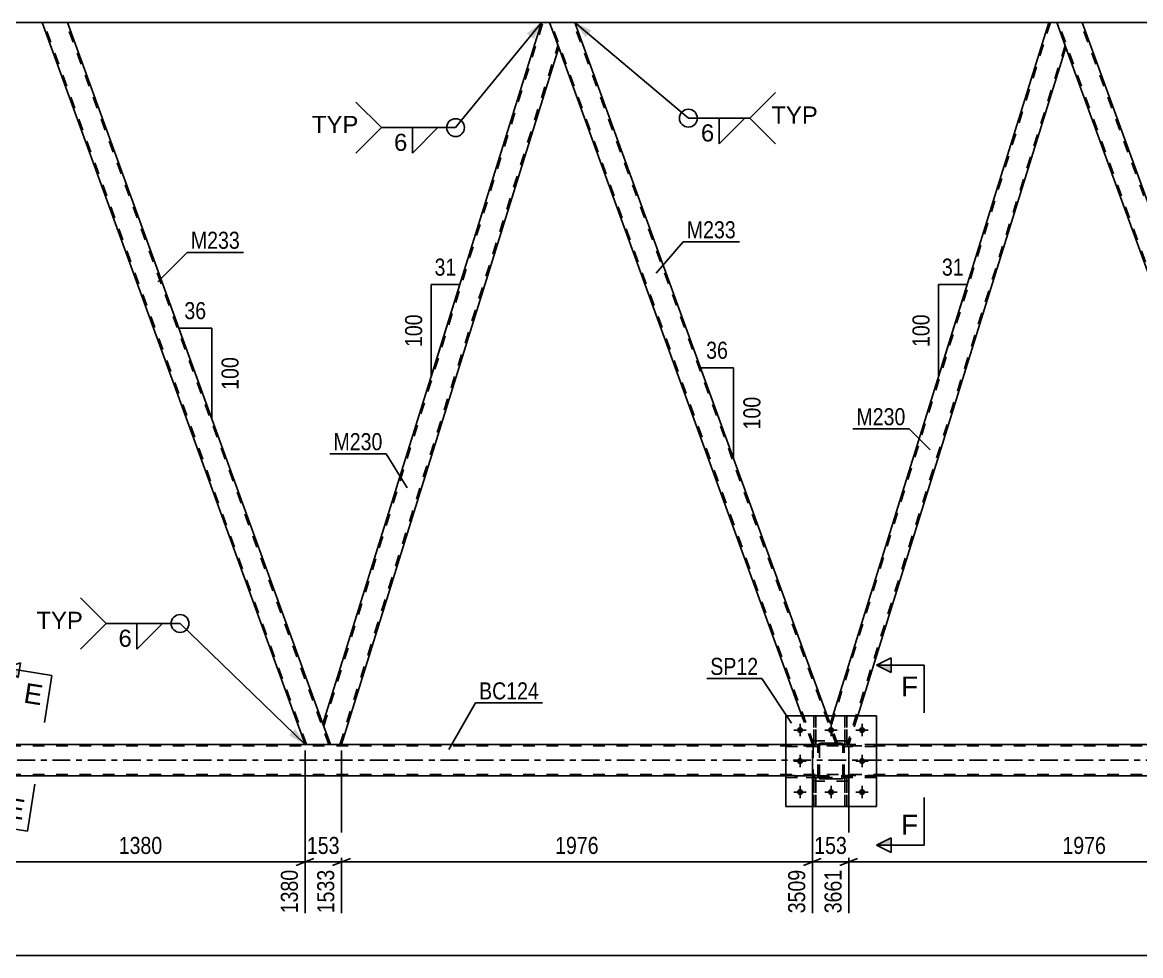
# Model space of a CAD drawing. Header units: millimetres. Extents: x 0 to 841, y 0 to 594.
# Drawn here: x 105 to 292.7, y 296.6 to 453.3 of the extents above; entities that cross this region are included whole.
import ezdxf

# ---------------------------------------------------------------- set-up
doc = ezdxf.new("R2010")
doc.units = ezdxf.units.MM
doc.linetypes.add('DXK_LINE_DOT2', pattern=[3.9198, 1.9599, -1.9599])
doc.linetypes.add('DXK_LINE_DOT3', pattern=[5.9187, 2.979, -0.9799, 0.9799, -0.9799])
doc.styles.add('Arial', font='ARIAL.TTF', dxfattribs={"height": 0.2})
doc.styles.add('Arial Narrow', font='ARIALN.TTF', dxfattribs={"height": 0.2})

# ---------------------------------------------------------------- blocks, each defined once
blk = doc.blocks.new('Bolt-247343380-4845 - 4843')
at = {"color": 1, "linetype": 'Continuous'}
for p, q in [((234.51, 334.48), (235.2, 334.48)), ((235.55, 335.52), (235.55, 334.83)), ((235.55, 333.44), (235.55, 334.13)), ((236.59, 334.48), (235.9, 334.48)), ((239.71, 334.48), (240.4, 334.48)), ((240.75, 335.52), (240.75, 334.83)), ((240.75, 333.44), (240.75, 334.13)), ((241.79, 334.48), (241.1, 334.48)), ((244.91, 334.48), (245.6, 334.48)), ((245.95, 335.52), (245.95, 334.83)), ((245.95, 333.44), (245.95, 334.13)), ((246.99, 334.48), (246.3, 334.48)), ((235.55, 330.32), (235.55, 329.63)), ((245.95, 330.32), (245.95, 329.63)), ((234.51, 329.28), (235.2, 329.28)), ((235.55, 328.24), (235.55, 328.93)), ((236.59, 329.28), (235.9, 329.28)), ((244.91, 329.28), (245.6, 329.28)), ((245.95, 328.24), (245.95, 328.93)), ((246.99, 329.28), (246.3, 329.28)), ((235.55, 325.12), (235.55, 324.43)), ((240.75, 325.12), (240.75, 324.43)), ((245.95, 325.12), (245.95, 324.43)), ((234.51, 324.08), (235.2, 324.08)), ((235.55, 323.04), (235.55, 323.73)), ((236.59, 324.08), (235.9, 324.08)), ((239.71, 324.08), (240.4, 324.08)), ((240.75, 323.04), (240.75, 323.73)), ((241.79, 324.08), (241.1, 324.08)), ((244.91, 324.08), (245.6, 324.08)), ((245.95, 323.04), (245.95, 323.73)), ((246.99, 324.08), (246.3, 324.08))]:
    blk.add_line(p, q, dxfattribs=at)
blk = doc.blocks.new('Part-247343380-4866 - 4843')
at = {"color": 7, "linetype": 'DXK_LINE_DOT2'}
for p, q in [((243.08, 326.52), (243.08, 326.52)), ((243.08, 326.52), (243.08, 325.92)), ((243.08, 321.68), (243.08, 326.52)), ((243.08, 326.52), (243.4, 326.52)), ((243.4, 325.92), (243.4, 326.52)), ((243.4, 321.68), (243.4, 326.52)), ((243.08, 325.92), (243.08, 321.68)), ((243.08, 325.92), (243.4, 325.92)), ((243.4, 321.68), (243.4, 325.92)), ((243.08, 321.68), (243.4, 321.68))]:
    blk.add_line(p, q, dxfattribs=at)
blk = doc.blocks.new('Part-247343380-4934 - 4843')
at = {"color": 2, "linetype": 'Continuous'}
for p, q in [((278.63, 453.28), (282.88, 453.28)), ((282.88, 453.28), (325.74, 335.53)), ((322.75, 332.06), (280.17, 449.03))]:
    blk.add_line(p, q, dxfattribs=at)
at = {"color": 7, "linetype": 'DXK_LINE_DOT2'}
for p, q in [((280.17, 449.03), (278.63, 453.28)), ((323, 332.06), (278.88, 453.28)), ((326.75, 332.06), (282.63, 453.28)), ((327, 332.06), (325.74, 335.53)), ((327, 332.06), (322.75, 332.06))]:
    blk.add_line(p, q, dxfattribs=at)
blk = doc.blocks.new('Part-247343380-4949 - 4843')
at = {"color": 2, "linetype": 'Continuous'}
for p, q in [((155.47, 335.53), (192.17, 453.28)), ((193.49, 453.28), (192.17, 453.28)), ((193.49, 453.28), (195.04, 449.03)), ((195.04, 449.03), (158.58, 332.06)), ((156.73, 332.06), (155.47, 335.53))]:
    blk.add_line(p, q, dxfattribs=at)
at = {"color": 7, "linetype": 'DXK_LINE_DOT2'}
for p, q in [((155.61, 335.16), (192.42, 453.28)), ((158.33, 332.06), (194.9, 449.4)), ((158.58, 332.06), (156.73, 332.06))]:
    blk.add_line(p, q, dxfattribs=at)
blk = doc.blocks.new('Bolt-247343380-4892 - 4843')
at = {"linetype": 'Continuous'}
for points in [[(236.07, 334.48, -1), (235.03, 334.48, -1)], [(241.27, 334.48, -1), (240.23, 334.48, -1)], [(246.47, 334.48, -1), (245.43, 334.48, -1)], [(236.07, 329.28, -1), (235.03, 329.28, -1)], [(246.47, 329.28, -1), (245.43, 329.28, -1)], [(236.07, 324.08, -1), (235.03, 324.08, -1)], [(241.27, 324.08, -1), (240.23, 324.08, -1)], [(246.47, 324.08, -1), (245.43, 324.08, -1)]]:
    blk.add_hatch(color=1, dxfattribs=at).paths.add_polyline_path(points)
at = {"color": 1, "linetype": 'Continuous'}
for p, q in [((236.59, 334.48), (234.51, 334.48)), ((235.55, 335.52), (235.55, 333.44)), ((241.79, 334.48), (239.71, 334.48)), ((240.75, 335.52), (240.75, 333.44)), ((246.99, 334.48), (244.91, 334.48)), ((245.95, 335.52), (245.95, 333.44)), ((235.55, 330.32), (235.55, 328.24)), ((245.95, 330.32), (245.95, 328.24)), ((236.59, 329.28), (234.51, 329.28)), ((246.99, 329.28), (244.91, 329.28)), ((235.55, 325.12), (235.55, 323.04)), ((240.75, 325.12), (240.75, 323.04)), ((245.95, 325.12), (245.95, 323.04)), ((236.59, 324.08), (234.51, 324.08)), ((241.79, 324.08), (239.71, 324.08)), ((246.99, 324.08), (244.91, 324.08))]:
    blk.add_line(p, q, dxfattribs=at)
blk = doc.blocks.new('Part-247343380-4897 - 4843')
at = {"color": 7, "linetype": 'DXK_LINE_DOT2'}
for p, q in [((775.1, 331.82), (98.64, 331.82)), ((248.35, 332.06), (233.15, 332.06)), ((775.1, 327.02), (97.89, 327.02)), ((248.35, 326.78), (233.15, 326.78))]:
    blk.add_line(p, q, dxfattribs=at)
at = {"color": 2, "linetype": 'Continuous'}
for p, q in [((233.15, 332.06), (102.68, 332.06)), ((488.56, 332.06), (248.35, 332.06)), ((233.15, 326.78), (101.86, 326.78)), ((488.56, 326.78), (248.35, 326.78))]:
    blk.add_line(p, q, dxfattribs=at)
at = {"color": 7, "linetype": 'DXK_LINE_DOT3'}
blk.add_line((98.27, 329.42), (775.1, 329.42), dxfattribs=at)
blk = doc.blocks.new('Part-247343380-4939 - 4843')
at = {"color": 7, "linetype": 'DXK_LINE_DOT2'}
for p, q in [((277.56, 453.28), (240.74, 335.16)), ((280.04, 449.4), (243.46, 332.06)), ((241.03, 336.88), (240.61, 335.53)), ((245.22, 336.88), (243.71, 332.06)), ((241.87, 332.06), (240.61, 335.53)), ((243.71, 332.06), (241.87, 332.06))]:
    blk.add_line(p, q, dxfattribs=at)
at = {"color": 2, "linetype": 'Continuous'}
for p, q in [((277.31, 453.28), (241.03, 336.88)), ((278.63, 453.28), (277.31, 453.28)), ((280.17, 449.03), (278.63, 453.28)), ((280.17, 449.03), (245.22, 336.88))]:
    blk.add_line(p, q, dxfattribs=at)
blk = doc.blocks.new('Part-247343380-4944 - 4843')
at = {"color": 2, "linetype": 'Continuous'}
for p, q in [((197.75, 453.28), (193.49, 453.28)), ((197.75, 453.28), (240.11, 336.88)), ((235.86, 336.88), (195.04, 449.03))]:
    blk.add_line(p, q, dxfattribs=at)
at = {"color": 7, "linetype": 'DXK_LINE_DOT2'}
for p, q in [((193.49, 453.28), (195.04, 449.03)), ((237.87, 332.06), (193.75, 453.28)), ((241.61, 332.06), (197.49, 453.28)), ((237.61, 332.06), (235.86, 336.88)), ((241.87, 332.06), (240.11, 336.88)), ((241.87, 332.06), (237.61, 332.06))]:
    blk.add_line(p, q, dxfattribs=at)
blk = doc.blocks.new('Part-247343380-4962 - 4843')
at = {"color": 7, "linetype": 'DXK_LINE_DOT2'}
for p, q in [((237.75, 325.88), (237.75, 332.68)), ((237.75, 332.68), (243.75, 332.68)), ((243.75, 325.88), (243.75, 332.68)), ((237.75, 325.88), (243.75, 325.88))]:
    blk.add_line(p, q, dxfattribs=at)
blk = doc.blocks.new('Part-247343380-4993 - 4843')
at = {"color": 2, "linetype": 'Continuous'}
for p, q in [((108.36, 453.28), (54.76, 453.28)), ((192.17, 453.28), (112.61, 453.28)), ((277.31, 453.28), (197.75, 453.28)), ((362.44, 453.28), (282.88, 453.28))]:
    blk.add_line(p, q, dxfattribs=at)
at = {"color": 7, "linetype": 'DXK_LINE_DOT2'}
for p, q in [((112.61, 453.28), (108.36, 453.28)), ((197.75, 453.28), (192.17, 453.28)), ((282.88, 453.28), (277.31, 453.28))]:
    blk.add_line(p, q, dxfattribs=at)
blk = doc.blocks.new('Part-247343380-5026 - 4843')
at = {"color": 7, "linetype": 'DXK_LINE_DOT2'}
for p, q in [((238.2, 326.52), (237.88, 326.52)), ((237.88, 325.92), (237.88, 326.52)), ((237.88, 321.68), (237.88, 326.52)), ((238.2, 326.52), (238.2, 326.52)), ((238.2, 326.52), (238.2, 325.92)), ((238.2, 321.68), (238.2, 326.52)), ((238.2, 325.92), (237.88, 325.92)), ((237.88, 321.68), (237.88, 325.92)), ((238.2, 325.92), (238.2, 321.68)), ((238.2, 321.68), (237.88, 321.68))]:
    blk.add_line(p, q, dxfattribs=at)
blk = doc.blocks.new('Part-247343380-5032 - 4843')
at = {"color": 2, "linetype": 'Continuous'}
for p, q in [((248.35, 336.88), (233.15, 336.88)), ((233.15, 321.68), (233.15, 336.88)), ((248.35, 321.68), (248.35, 336.88)), ((248.35, 321.68), (233.15, 321.68))]:
    blk.add_line(p, q, dxfattribs=at)
blk = doc.blocks.new('Part-247343380-5033 - 4843')
at = {"color": 7, "linetype": 'DXK_LINE_DOT2'}
for p, q in [((233.15, 336.88), (248.35, 336.88)), ((233.15, 336.88), (233.15, 321.68)), ((248.35, 336.88), (248.35, 321.68)), ((233.15, 321.68), (248.35, 321.68))]:
    blk.add_line(p, q, dxfattribs=at)
blk = doc.blocks.new('Part-247343380-5034 - 4843')
at = {"color": 7, "linetype": 'DXK_LINE_DOT2'}
for p, q in [((238.85, 332.24), (239.03, 332.28)), ((239.03, 332.28), (238.85, 332.24)), ((239.03, 332.28), (242.47, 332.28)), ((239.03, 332.28), (239.03, 332.28)), ((239.03, 332.28), (242.47, 332.28)), ((242.47, 332.28), (242.47, 332.28)), ((242.47, 332.28), (242.65, 332.24)), ((242.65, 332.24), (242.47, 332.28)), ((238.55, 331.8), (238.59, 331.98)), ((238.59, 331.98), (238.55, 331.8)), ((238.55, 326.76), (238.55, 331.8)), ((238.55, 331.8), (238.55, 331.8)), ((238.55, 326.76), (238.55, 331.8)), ((238.79, 331.8), (238.81, 331.89)), ((238.81, 331.89), (238.79, 331.8)), ((238.79, 326.76), (238.79, 331.8)), ((238.79, 331.8), (238.79, 331.8)), ((238.79, 331.8), (238.79, 326.76)), ((238.81, 331.89), (238.86, 331.97)), ((238.86, 331.97), (238.81, 331.89)), ((238.86, 331.97), (238.94, 332.02)), ((239.03, 332.04), (238.94, 332.02)), ((239.03, 332.04), (242.47, 332.04)), ((239.03, 332.04), (239.03, 332.04)), ((239.03, 332.04), (242.47, 332.04)), ((242.47, 332.04), (242.47, 332.04)), ((242.47, 332.04), (242.56, 332.02)), ((242.56, 332.02), (242.47, 332.04)), ((242.56, 332.02), (242.64, 331.97)), ((242.64, 331.97), (242.56, 332.02)), ((242.64, 331.97), (242.69, 331.89)), ((242.69, 331.89), (242.64, 331.97)), ((242.69, 331.89), (242.71, 331.8)), ((242.71, 331.8), (242.69, 331.89)), ((242.71, 326.76), (242.71, 331.8)), ((242.71, 331.8), (242.71, 331.8)), ((242.71, 326.76), (242.71, 331.8)), ((242.91, 331.98), (242.95, 331.8)), ((242.95, 331.8), (242.91, 331.98)), ((242.95, 326.76), (242.95, 331.8)), ((242.95, 331.8), (242.95, 331.8)), ((242.95, 326.76), (242.95, 331.8)), ((238.55, 326.76), (238.55, 326.76)), ((238.59, 326.58), (238.55, 326.76)), ((238.55, 326.76), (238.59, 326.58)), ((238.79, 326.76), (238.79, 326.76)), ((238.81, 326.67), (238.79, 326.76)), ((238.79, 326.76), (238.81, 326.67)), ((238.86, 326.59), (238.81, 326.67)), ((238.81, 326.67), (238.86, 326.59)), ((238.94, 326.54), (238.86, 326.59)), ((238.86, 326.59), (238.94, 326.54)), ((239.03, 326.52), (238.94, 326.54)), ((238.94, 326.54), (239.03, 326.52)), ((239.03, 326.52), (242.47, 326.52)), ((239.03, 326.52), (239.03, 326.52)), ((239.03, 326.52), (242.47, 326.52)), ((242.56, 326.54), (242.47, 326.52)), ((242.47, 326.52), (242.47, 326.52)), ((242.64, 326.59), (242.56, 326.54)), ((242.69, 326.67), (242.64, 326.59)), ((242.64, 326.59), (242.69, 326.67)), ((242.71, 326.76), (242.69, 326.67)), ((242.69, 326.67), (242.71, 326.76)), ((242.71, 326.76), (242.71, 326.76)), ((242.95, 326.76), (242.91, 326.58)), ((242.91, 326.58), (242.95, 326.76)), ((242.95, 326.76), (242.95, 326.76)), ((239.03, 326.28), (238.85, 326.32)), ((238.85, 326.32), (239.03, 326.28)), ((239.03, 326.28), (242.47, 326.28)), ((239.03, 326.28), (239.03, 326.28)), ((242.47, 326.28), (239.03, 326.28)), ((242.65, 326.32), (242.47, 326.28)), ((242.47, 326.28), (242.65, 326.32)), ((242.47, 326.28), (242.47, 326.28))]:
    blk.add_line(p, q, dxfattribs=at)
at = {"color": 7, "linetype": 'DXK_LINE_DOT3'}
blk.add_line((240.75, 329.28), (240.75, 329.28), dxfattribs=at)
at = {"color": 7, "linetype": 'DXK_LINE_DOT2'}
for centre, start, end in [((239.03, 331.8), 112.5, 157.5), ((239.03, 331.8), 112.5, 157.5), ((242.47, 331.8), 22.5, 67.5), ((242.47, 331.8), 22.5, 67.5), ((239.03, 326.76), 202.5, 247.5), ((239.03, 326.76), 202.5, 247.5), ((242.47, 326.76), 292.5, 337.5), ((242.47, 326.76), 292.5, 337.5)]:
    blk.add_arc(centre, 0.48, start, end, dxfattribs=at)
blk = doc.blocks.new('Part-247343380-5035 - 4843')
at = {"color": 7, "linetype": 'DXK_LINE_DOT2'}
for p, q in [((237.75, 325.88), (237.75, 332.68)), ((237.75, 332.68), (243.75, 332.68)), ((243.75, 325.88), (243.75, 332.68)), ((237.75, 325.88), (243.75, 325.88))]:
    blk.add_line(p, q, dxfattribs=at)
blk = doc.blocks.new('Part-247343380-5040 - 4843')
at = {"color": 2, "linetype": 'Continuous'}
for p, q in [((152.48, 332.06), (108.36, 453.28)), ((108.36, 453.28), (112.61, 453.28)), ((112.61, 453.28), (155.47, 335.53))]:
    blk.add_line(p, q, dxfattribs=at)
at = {"color": 7, "linetype": 'DXK_LINE_DOT2'}
for p, q in [((152.73, 332.06), (108.61, 453.28)), ((156.48, 332.06), (112.36, 453.28)), ((156.73, 332.06), (155.47, 335.53)), ((156.73, 332.06), (152.48, 332.06))]:
    blk.add_line(p, q, dxfattribs=at)
blk = doc.blocks.new('Part-247343380-5053 - 4843')
at = {"color": 7, "linetype": 'DXK_LINE_DOT2'}
for p, q in [((238.85, 332.24), (239.03, 332.28)), ((239.03, 332.28), (238.85, 332.24)), ((242.47, 332.28), (239.03, 332.28)), ((239.03, 332.28), (239.03, 332.28)), ((239.03, 332.28), (242.47, 332.28)), ((242.47, 332.28), (242.47, 332.28)), ((242.47, 332.28), (242.65, 332.24)), ((242.65, 332.24), (242.47, 332.28)), ((238.55, 331.8), (238.59, 331.98)), ((238.59, 331.98), (238.55, 331.8)), ((238.55, 326.76), (238.55, 331.8)), ((238.55, 331.8), (238.55, 331.8)), ((238.55, 326.76), (238.55, 331.8)), ((238.79, 331.8), (238.81, 331.89)), ((238.81, 331.89), (238.79, 331.8)), ((238.79, 326.76), (238.79, 331.8)), ((238.79, 331.8), (238.79, 331.8)), ((238.79, 331.8), (238.79, 326.76)), ((238.81, 331.89), (238.86, 331.97)), ((238.86, 331.97), (238.81, 331.89)), ((238.86, 331.97), (238.94, 332.02)), ((239.03, 332.04), (238.94, 332.02)), ((239.03, 332.04), (242.47, 332.04)), ((239.03, 332.04), (239.03, 332.04)), ((239.03, 332.04), (242.47, 332.04)), ((242.47, 332.04), (242.47, 332.04)), ((242.47, 332.04), (242.56, 332.02)), ((242.56, 332.02), (242.47, 332.04)), ((242.56, 332.02), (242.64, 331.97)), ((242.64, 331.97), (242.56, 332.02)), ((242.64, 331.97), (242.69, 331.89)), ((242.69, 331.89), (242.64, 331.97)), ((242.69, 331.89), (242.71, 331.8)), ((242.71, 331.8), (242.69, 331.89)), ((242.71, 326.76), (242.71, 331.8)), ((242.71, 331.8), (242.71, 331.8)), ((242.71, 326.76), (242.71, 331.8)), ((242.91, 331.98), (242.95, 331.8)), ((242.95, 331.8), (242.91, 331.98)), ((242.95, 326.76), (242.95, 331.8)), ((242.95, 331.8), (242.95, 331.8)), ((242.95, 326.76), (242.95, 331.8)), ((238.55, 326.76), (238.55, 326.76)), ((238.59, 326.58), (238.55, 326.76)), ((238.55, 326.76), (238.59, 326.58)), ((238.79, 326.76), (238.79, 326.76)), ((238.81, 326.67), (238.79, 326.76)), ((238.79, 326.76), (238.81, 326.67)), ((238.86, 326.59), (238.81, 326.67)), ((238.81, 326.67), (238.86, 326.59)), ((238.94, 326.54), (238.86, 326.59)), ((238.86, 326.59), (238.94, 326.54)), ((239.03, 326.52), (238.94, 326.54)), ((238.94, 326.54), (239.03, 326.52)), ((239.03, 326.52), (242.47, 326.52)), ((239.03, 326.52), (239.03, 326.52)), ((239.03, 326.52), (242.47, 326.52)), ((242.56, 326.54), (242.47, 326.52)), ((242.47, 326.52), (242.47, 326.52)), ((242.64, 326.59), (242.56, 326.54)), ((242.69, 326.67), (242.64, 326.59)), ((242.64, 326.59), (242.69, 326.67)), ((242.71, 326.76), (242.69, 326.67)), ((242.69, 326.67), (242.71, 326.76)), ((242.71, 326.76), (242.71, 326.76)), ((242.95, 326.76), (242.91, 326.58)), ((242.91, 326.58), (242.95, 326.76)), ((242.95, 326.76), (242.95, 326.76)), ((239.03, 326.28), (238.85, 326.32)), ((238.85, 326.32), (239.03, 326.28)), ((239.03, 326.28), (242.47, 326.28)), ((239.03, 326.28), (239.03, 326.28)), ((242.47, 326.28), (239.03, 326.28)), ((242.65, 326.32), (242.47, 326.28)), ((242.47, 326.28), (242.65, 326.32)), ((242.47, 326.28), (242.47, 326.28))]:
    blk.add_line(p, q, dxfattribs=at)
at = {"color": 7, "linetype": 'DXK_LINE_DOT3'}
blk.add_line((240.75, 329.28), (240.75, 329.28), dxfattribs=at)
at = {"color": 7, "linetype": 'DXK_LINE_DOT2'}
for centre, start, end in [((239.03, 331.8), 112.5, 157.5), ((239.03, 331.8), 112.5, 157.5), ((242.47, 331.8), 22.5, 67.5), ((242.47, 331.8), 22.5, 67.5), ((239.03, 326.76), 202.5, 247.5), ((239.03, 326.76), 202.5, 247.5), ((242.47, 326.76), 292.5, 337.5), ((242.47, 326.76), 292.5, 337.5)]:
    blk.add_arc(centre, 0.48, start, end, dxfattribs=at)
blk = doc.blocks.new('Part-247343380-5056 - 4843')
at = {"color": 7, "linetype": 'DXK_LINE_DOT2'}
for p, q in [((238.55, 332.04), (233.15, 332.04)), ((233.15, 332.04), (233.15, 331.72)), ((238.55, 331.72), (233.15, 331.72)), ((237.95, 331.72), (237.95, 332.04)), ((238.55, 331.72), (238.55, 332.04)), ((238.55, 331.72), (238.55, 332.04))]:
    blk.add_line(p, q, dxfattribs=at)
blk = doc.blocks.new('Part-247343380-5057 - 4843')
at = {"color": 7, "linetype": 'DXK_LINE_DOT2'}
for p, q in [((238.55, 326.84), (233.15, 326.84)), ((233.15, 326.84), (233.15, 326.52)), ((238.55, 326.52), (233.15, 326.52)), ((237.95, 326.52), (237.95, 326.84)), ((238.55, 326.52), (238.55, 326.84)), ((238.55, 326.52), (238.55, 326.84))]:
    blk.add_line(p, q, dxfattribs=at)
blk = doc.blocks.new('Part-247343380-5060 - 4843')
at = {"color": 7, "linetype": 'DXK_LINE_DOT2'}
for p, q in [((243.4, 336.88), (243.08, 336.88)), ((243.08, 336.88), (243.08, 332.64)), ((243.4, 332.64), (243.4, 336.88)), ((243.08, 334.25), (243.08, 332.04)), ((243.4, 332.04), (243.4, 334.25)), ((243.4, 332.64), (243.08, 332.64)), ((243.08, 332.64), (243.08, 332.04)), ((243.4, 332.04), (243.4, 332.64)), ((243.4, 332.04), (243.08, 332.04)), ((243.4, 332.04), (243.4, 332.04))]:
    blk.add_line(p, q, dxfattribs=at)
blk = doc.blocks.new('Part-247343380-5070 - 4843')
at = {"color": 7, "linetype": 'DXK_LINE_DOT2'}
for p, q in [((242.95, 331.72), (242.95, 332.04)), ((242.95, 332.04), (248.35, 332.04)), ((242.95, 331.72), (242.95, 332.04)), ((248.35, 331.72), (242.95, 331.72)), ((243.55, 331.72), (243.55, 332.04)), ((248.35, 332.04), (248.35, 331.72))]:
    blk.add_line(p, q, dxfattribs=at)
blk = doc.blocks.new('Part-247343380-5076 - 4843')
at = {"color": 7, "linetype": 'DXK_LINE_DOT2'}
for p, q in [((243.55, 332.04), (242.95, 332.04)), ((242.95, 332.04), (248.35, 332.04)), ((242.95, 331.72), (242.95, 332.04)), ((242.95, 331.72), (242.95, 332.04)), ((243.55, 331.72), (242.95, 331.72)), ((248.35, 331.72), (242.95, 331.72)), ((243.55, 331.72), (243.55, 332.04)), ((248.35, 332.04), (248.35, 331.72))]:
    blk.add_line(p, q, dxfattribs=at)
blk = doc.blocks.new('Part-247343380-5079 - 4843')
at = {"color": 7, "linetype": 'DXK_LINE_DOT2'}
for p, q in [((243.55, 326.84), (242.95, 326.84)), ((242.95, 326.84), (248.35, 326.84)), ((242.95, 326.52), (242.95, 326.84)), ((242.95, 326.52), (242.95, 326.84)), ((243.55, 326.52), (242.95, 326.52)), ((248.35, 326.52), (242.95, 326.52)), ((243.55, 326.52), (243.55, 326.84)), ((248.35, 326.84), (248.35, 326.52))]:
    blk.add_line(p, q, dxfattribs=at)
blk = doc.blocks.new('Part-247343380-5091 - 4843')
at = {"color": 7, "linetype": 'DXK_LINE_DOT2'}
for p, q in [((242.95, 326.52), (242.95, 326.84)), ((242.95, 326.84), (248.35, 326.84)), ((242.95, 326.52), (242.95, 326.84)), ((248.35, 326.52), (242.95, 326.52)), ((243.55, 326.52), (243.55, 326.84)), ((248.35, 326.84), (248.35, 326.52))]:
    blk.add_line(p, q, dxfattribs=at)
blk = doc.blocks.new('Part-247343380-5094 - 4843')
at = {"color": 7, "linetype": 'DXK_LINE_DOT2'}
for p, q in [((238.55, 332.04), (233.15, 332.04)), ((233.15, 332.04), (233.15, 331.72)), ((233.15, 331.72), (238.55, 331.72)), ((237.95, 332.04), (238.55, 332.04)), ((237.95, 331.72), (237.95, 332.04)), ((237.95, 331.72), (238.55, 331.72)), ((238.55, 331.72), (238.55, 332.04)), ((238.55, 331.72), (238.55, 332.04))]:
    blk.add_line(p, q, dxfattribs=at)
blk = doc.blocks.new('Part-247343380-5097 - 4843')
at = {"color": 7, "linetype": 'DXK_LINE_DOT2'}
for p, q in [((238.55, 326.84), (233.15, 326.84)), ((233.15, 326.84), (233.15, 326.52)), ((233.15, 326.52), (238.55, 326.52)), ((237.95, 326.84), (238.55, 326.84)), ((237.95, 326.52), (237.95, 326.84)), ((237.95, 326.52), (238.55, 326.52)), ((238.55, 326.52), (238.55, 326.84)), ((238.55, 326.52), (238.55, 326.84))]:
    blk.add_line(p, q, dxfattribs=at)
blk = doc.blocks.new('Part-247343380-5100 - 4843')
at = {"color": 2, "linetype": 'Continuous'}
blk.add_line((243.08, 336.88), (243.4, 336.88), dxfattribs=at)
at = {"color": 7, "linetype": 'DXK_LINE_DOT2'}
for p, q in [((243.08, 332.64), (243.08, 336.88)), ((243.08, 332.04), (243.08, 336.88)), ((243.4, 336.88), (243.4, 332.64)), ((243.4, 336.88), (243.4, 332.04)), ((243.08, 332.04), (243.08, 332.64)), ((243.08, 332.64), (243.4, 332.64)), ((243.4, 332.64), (243.4, 332.04)), ((243.08, 332.04), (243.08, 332.04)), ((243.4, 332.04), (243.08, 332.04))]:
    blk.add_line(p, q, dxfattribs=at)
blk = doc.blocks.new('Part-247343380-5106 - 4843')
at = {"color": 7, "linetype": 'DXK_LINE_DOT2'}
for p, q in [((243.4, 326.52), (243.08, 326.52)), ((243.08, 325.92), (243.08, 326.52)), ((243.08, 321.68), (243.08, 326.52)), ((243.4, 326.52), (243.4, 326.52)), ((243.4, 326.52), (243.4, 325.92)), ((243.4, 321.68), (243.4, 326.52)), ((243.4, 325.92), (243.08, 325.92)), ((243.08, 321.68), (243.08, 325.92)), ((243.4, 325.92), (243.4, 321.68)), ((243.4, 321.68), (243.08, 321.68))]:
    blk.add_line(p, q, dxfattribs=at)
blk = doc.blocks.new('Part-247343380-5107 - 4843')
at = {"color": 2, "linetype": 'Continuous'}
blk.add_line((237.88, 336.88), (238.2, 336.88), dxfattribs=at)
at = {"color": 7, "linetype": 'DXK_LINE_DOT2'}
for p, q in [((237.88, 332.64), (237.88, 336.88)), ((237.88, 332.04), (237.88, 336.88)), ((238.2, 336.88), (238.2, 332.64)), ((238.2, 336.88), (238.2, 332.04)), ((237.88, 332.04), (237.88, 332.64)), ((237.88, 332.64), (238.2, 332.64)), ((238.2, 332.64), (238.2, 332.04)), ((237.88, 332.04), (237.88, 332.04)), ((238.2, 332.04), (237.88, 332.04))]:
    blk.add_line(p, q, dxfattribs=at)
blk = doc.blocks.new('Part-247343380-5117 - 4843')
at = {"color": 7, "linetype": 'DXK_LINE_DOT2'}
for p, q in [((237.88, 326.52), (237.88, 326.52)), ((237.88, 326.52), (237.88, 325.92)), ((237.88, 321.68), (237.88, 326.52)), ((237.88, 326.52), (238.2, 326.52)), ((238.2, 325.92), (238.2, 326.52)), ((238.2, 321.68), (238.2, 326.52)), ((237.88, 325.92), (237.88, 321.68)), ((237.88, 325.92), (238.2, 325.92)), ((238.2, 321.68), (238.2, 325.92)), ((237.88, 321.68), (238.2, 321.68))]:
    blk.add_line(p, q, dxfattribs=at)
blk = doc.blocks.new('Part-247343380-5123 - 4843')
at = {"color": 7, "linetype": 'DXK_LINE_DOT2'}
for p, q in [((238.2, 336.88), (237.88, 336.88)), ((237.88, 336.88), (237.88, 332.64)), ((237.88, 336.88), (237.88, 332.04)), ((238.2, 332.64), (238.2, 336.88)), ((238.2, 332.04), (238.2, 334.25)), ((238.2, 332.64), (237.88, 332.64)), ((237.88, 332.64), (237.88, 332.04)), ((238.2, 332.04), (238.2, 332.64)), ((238.2, 332.04), (237.88, 332.04)), ((238.2, 332.04), (238.2, 332.04))]:
    blk.add_line(p, q, dxfattribs=at)
blk = doc.blocks.new('AngleDimension-247343380-18017 - 4843')
at = {"color": 7, "linetype": 'Continuous'}
for p, q in [((258.77, 409.26), (263.59, 409.26)), ((258.77, 393.79), (263.59, 409.26)), ((258.77, 393.79), (258.77, 409.26)), ((259.41, 395.85), (263.59, 409.26))]:
    blk.add_line(p, q, dxfattribs=at)
at = {"color": 0}
for points in [[(263.6, 410.16), (263.6, 414.36), (258.75, 414.36), (258.75, 410.16)], [(257.87, 404.87), (253.67, 404.87), (253.67, 398.18), (257.87, 398.18)]]:
    blk.add_wipeout(points, dxfattribs=at)
at = {"color": 3, "style": 'Arial Narrow'}
blk.add_text('31', height=2.863, dxfattribs=at).set_placement((259.35, 410.76))
blk.add_text('100', height=2.863, rotation=90.0002, dxfattribs=at).set_placement((257.27, 398.78))
blk = doc.blocks.new('StraightDimension-247343380-6118 - 4843')
at = {"color": 7, "linetype": 'Continuous'}
blk.add_line((42.3, 296.62), (791.04, 296.62), dxfattribs=at)
blk = doc.blocks.new('AngleDimension-247343380-6143 - 4843')
at = {"color": 7, "linetype": 'Continuous'}
for p, q in [((123.37, 423.74), (131.29, 401.96)), ((136.83, 401.96), (131.29, 401.96)), ((136.83, 386.73), (131.29, 401.96)), ((136.83, 386.73), (136.83, 401.96))]:
    blk.add_line(p, q, dxfattribs=at)
at = {"color": 0}
for points in [[(136.49, 402.86), (136.49, 407.06), (131.63, 407.06), (131.63, 402.86)], [(141.93, 397.69), (137.73, 397.69), (137.73, 391), (141.93, 391)]]:
    blk.add_wipeout(points, dxfattribs=at)
at = {"color": 3, "style": 'Arial Narrow'}
blk.add_text('36', height=2.863, dxfattribs=at).set_placement((132.23, 403.46))
blk.add_text('100', height=2.863, rotation=90.0002, dxfattribs=at).set_placement((141.33, 391.6))
blk = doc.blocks.new('AngleDimension-247343380-6171 - 4843')
at = {"color": 7, "linetype": 'Continuous'}
for p, q in [((218.94, 395.06), (218.85, 395.31)), ((224.39, 395.31), (218.85, 395.31)), ((224.39, 380.08), (218.85, 395.31)), ((224.39, 380.08), (224.39, 395.31))]:
    blk.add_line(p, q, dxfattribs=at)
at = {"color": 0}
for points in [[(224.05, 396.21), (224.05, 400.41), (219.19, 400.41), (219.19, 396.21)], [(229.49, 391.04), (225.29, 391.04), (225.29, 384.35), (229.49, 384.35)]]:
    blk.add_wipeout(points, dxfattribs=at)
at = {"color": 3, "style": 'Arial Narrow'}
blk.add_text('36', height=2.863, dxfattribs=at).set_placement((219.79, 396.81))
blk.add_text('100', height=2.863, rotation=90.0002, dxfattribs=at).set_placement((228.89, 384.95))
blk = doc.blocks.new('StraightDimension-247343380-5597 - 4843')
at = {"color": 7, "linetype": 'Continuous'}
for p, q in [((243.71, 331.06), (243.71, 303.73)), ((322.75, 331.06), (322.75, 303.73)), ((245.21, 312.94), (242.21, 311.74)), ((243.71, 312.34), (322.75, 312.34)), ((321.25, 311.74), (324.25, 312.94))]:
    blk.add_line(p, q, dxfattribs=at)
at = {"color": 0}
blk.add_wipeout([(287.49, 313.09), (287.49, 317.29), (278.97, 317.29), (278.97, 313.09)], dxfattribs=at)
at = {"color": 0, "linetype": 'Continuous'}
blk.add_wipeout([(322.15, 311.64), (317.95, 311.64), (317.95, 303.13), (322.15, 303.13)], dxfattribs=at)
at = {"color": 3, "style": 'Arial Narrow'}
blk.add_text('1976', height=2.863, dxfattribs=at).set_placement((279.57, 313.69))
at = {"color": 3, "linetype": 'Continuous', "style": 'Arial Narrow'}
blk.add_text('5637', height=2.863, rotation=90.0002, dxfattribs=at).set_placement((321.55, 303.73))
blk = doc.blocks.new('StraightDimension-247343380-5627 - 4843')
at = {"color": 7, "linetype": 'Continuous'}
for p, q in [((237.61, 331.06), (237.61, 303.73)), ((243.71, 331.06), (243.71, 303.73)), ((236.11, 311.74), (239.11, 312.94)), ((237.61, 312.34), (243.71, 312.34)), ((245.21, 312.94), (242.21, 311.74))]:
    blk.add_line(p, q, dxfattribs=at)
at = {"color": 0}
blk.add_wipeout([(244, 313.09), (244, 317.29), (237.32, 317.29), (237.32, 313.09)], dxfattribs=at)
at = {"color": 0, "linetype": 'Continuous'}
blk.add_wipeout([(243.11, 311.64), (238.91, 311.64), (238.91, 303.13), (243.11, 303.13)], dxfattribs=at)
at = {"color": 3, "style": 'Arial Narrow'}
blk.add_text('153', height=2.863, dxfattribs=at).set_placement((237.92, 313.69))
at = {"color": 3, "linetype": 'Continuous', "style": 'Arial Narrow'}
blk.add_text('3661', height=2.863, rotation=90.0002, dxfattribs=at).set_placement((242.51, 303.73))
blk = doc.blocks.new('StraightDimension-247343380-5657 - 4843')
at = {"color": 7, "linetype": 'Continuous'}
for p, q in [((158.58, 331.06), (158.58, 303.73)), ((237.61, 331.06), (237.61, 303.73)), ((160.08, 312.94), (157.08, 311.74)), ((158.58, 312.34), (237.61, 312.34)), ((236.11, 311.74), (239.11, 312.94))]:
    blk.add_line(p, q, dxfattribs=at)
at = {"color": 0}
blk.add_wipeout([(202.35, 313.09), (202.35, 317.29), (193.84, 317.29), (193.84, 313.09)], dxfattribs=at)
at = {"color": 0, "linetype": 'Continuous'}
blk.add_wipeout([(237.01, 311.64), (232.81, 311.64), (232.81, 303.13), (237.01, 303.13)], dxfattribs=at)
at = {"color": 3, "style": 'Arial Narrow'}
blk.add_text('1976', height=2.863, dxfattribs=at).set_placement((194.44, 313.69))
at = {"color": 3, "linetype": 'Continuous', "style": 'Arial Narrow'}
blk.add_text('3509', height=2.863, rotation=90.0002, dxfattribs=at).set_placement((236.41, 303.73))
blk = doc.blocks.new('StraightDimension-247343380-5687 - 4843')
at = {"color": 7, "linetype": 'Continuous'}
for p, q in [((152.48, 331.06), (152.48, 303.73)), ((158.58, 331.06), (158.58, 303.73)), ((150.98, 311.74), (153.98, 312.94)), ((152.48, 312.34), (158.58, 312.34)), ((160.08, 312.94), (157.08, 311.74))]:
    blk.add_line(p, q, dxfattribs=at)
at = {"color": 0}
blk.add_wipeout([(158.87, 313.09), (158.87, 317.29), (152.19, 317.29), (152.19, 313.09)], dxfattribs=at)
at = {"color": 0, "linetype": 'Continuous'}
blk.add_wipeout([(157.98, 311.64), (153.78, 311.64), (153.78, 303.13), (157.98, 303.13)], dxfattribs=at)
at = {"color": 3, "style": 'Arial Narrow'}
blk.add_text('153', height=2.863, dxfattribs=at).set_placement((152.79, 313.69))
at = {"color": 3, "linetype": 'Continuous', "style": 'Arial Narrow'}
blk.add_text('1533', height=2.863, rotation=90.0002, dxfattribs=at).set_placement((157.38, 303.73))
blk = doc.blocks.new('StraightDimension-247343380-5717 - 4843')
at = {"color": 7, "linetype": 'Continuous'}
for p, q in [((152.48, 331.06), (152.48, 303.73)), ((97.26, 322), (97.26, 309.22)), ((98.76, 312.94), (95.76, 311.74)), ((97.26, 312.34), (152.48, 312.34)), ((150.98, 311.74), (153.98, 312.94))]:
    blk.add_line(p, q, dxfattribs=at)
at = {"color": 0}
blk.add_wipeout([(129.13, 313.09), (129.13, 317.29), (120.61, 317.29), (120.61, 313.09)], dxfattribs=at)
at = {"color": 0, "linetype": 'Continuous'}
for points in [[(96.66, 311.64), (92.46, 311.64), (92.46, 308.62), (96.66, 308.62)], [(151.88, 311.64), (147.68, 311.64), (147.68, 303.13), (151.88, 303.13)]]:
    blk.add_wipeout(points, dxfattribs=at)
at = {"color": 3, "style": 'Arial Narrow'}
blk.add_text('1380', height=2.863, dxfattribs=at).set_placement((121.21, 313.69))
at = {"color": 3, "linetype": 'Continuous', "style": 'Arial Narrow'}
for s, height, p in [('0', 2.86, (96.06, 309.22)), ('1380', 2.863, (151.28, 303.73))]:
    blk.add_text(s, height=height, rotation=90.0002, dxfattribs=at).set_placement(p)
blk = doc.blocks.new('AngleDimension-247343380-18031 - 4843')
at = {"color": 7, "linetype": 'Continuous'}
for p, q in [((173.63, 409.26), (178.45, 409.26)), ((173.63, 393.79), (178.45, 409.26)), ((173.63, 393.79), (173.63, 409.26)), ((174.27, 395.85), (178.45, 409.26))]:
    blk.add_line(p, q, dxfattribs=at)
at = {"color": 0}
for points in [[(178.47, 410.16), (178.47, 414.36), (173.61, 414.36), (173.61, 410.16)], [(172.73, 404.87), (168.53, 404.87), (168.53, 398.18), (172.73, 398.18)]]:
    blk.add_wipeout(points, dxfattribs=at)
at = {"color": 3, "style": 'Arial Narrow'}
blk.add_text('31', height=2.863, dxfattribs=at).set_placement((174.21, 410.76))
blk.add_text('100', height=2.863, rotation=90.0002, dxfattribs=at).set_placement((172.13, 398.78))
blk = doc.blocks.new('Mark-247343380-4935 - 4843')
at = {"color": 0}
blk.add_wipeout([(253.23, 385.65), (253.23, 388.65), (245.01, 388.65), (245.01, 385.65)], dxfattribs=at)
blk.add_wipeout([(253.23, 385.65), (253.23, 388.65), (245.01, 388.65), (245.01, 385.65)], dxfattribs=at)
at = {"color": 30, "linetype": 'Continuous'}
for p in [(244.41, 385.05), (257.37, 381.52)]:
    blk.add_line(p, (253.83, 385.05), dxfattribs=at)
at = {"color": 3, "style": 'Arial Narrow'}
blk.add_text('M230', height=2.863, dxfattribs=at).set_placement((245.01, 385.65))
blk = doc.blocks.new('Mark-247343380-4893 - 4843')
at = {"color": 0}
blk.add_wipeout([(191.74, 339.63), (191.74, 342.63), (181.69, 342.63), (181.69, 339.63)], dxfattribs=at)
blk.add_wipeout([(191.74, 339.63), (191.74, 342.63), (181.69, 342.63), (181.69, 339.63)], dxfattribs=at)
at = {"color": 30, "linetype": 'Continuous'}
for p, q in [((176.59, 331.23), (181.09, 339.03)), ((181.09, 339.03), (192.34, 339.03))]:
    blk.add_line(p, q, dxfattribs=at)
at = {"color": 3, "style": 'Arial Narrow'}
blk.add_text('BC124', height=2.863, dxfattribs=at).set_placement((181.69, 339.63))
blk = doc.blocks.new('Mark-247343380-4940 - 4843')
at = {"color": 0}
blk.add_wipeout([(224.76, 417.03), (224.76, 420.03), (216.54, 420.03), (216.54, 417.03)], dxfattribs=at)
blk.add_wipeout([(224.76, 417.03), (224.76, 420.03), (216.54, 420.03), (216.54, 417.03)], dxfattribs=at)
at = {"color": 30, "linetype": 'Continuous'}
for p, q in [((211.4, 411.15), (215.94, 416.43)), ((215.94, 416.43), (225.36, 416.43))]:
    blk.add_line(p, q, dxfattribs=at)
at = {"color": 3, "style": 'Arial Narrow'}
blk.add_text('M233', height=2.863, dxfattribs=at).set_placement((216.54, 417.03))
blk = doc.blocks.new('Mark-247343380-4945 - 4843')
at = {"color": 0}
blk.add_wipeout([(165.47, 381.46), (165.47, 384.46), (157.25, 384.46), (157.25, 381.46)], dxfattribs=at)
blk.add_wipeout([(165.47, 381.46), (165.47, 384.46), (157.25, 384.46), (157.25, 381.46)], dxfattribs=at)
at = {"color": 30, "linetype": 'Continuous'}
for p in [(156.65, 380.86), (169.64, 375.16)]:
    blk.add_line(p, (166.07, 380.86), dxfattribs=at)
at = {"color": 3, "style": 'Arial Narrow'}
blk.add_text('M230', height=2.863, dxfattribs=at).set_placement((157.25, 381.46))
blk = doc.blocks.new('Mark-247343380-5028 - 4843')
at = {"color": 0}
blk.add_wipeout([(228.52, 343.74), (228.52, 346.74), (220.48, 346.74), (220.48, 343.74)], dxfattribs=at)
blk.add_wipeout([(228.52, 343.74), (228.52, 346.74), (220.48, 346.74), (220.48, 343.74)], dxfattribs=at)
at = {"color": 30, "linetype": 'Continuous'}
for p in [(219.88, 343.14), (234.13, 335.67)]:
    blk.add_line(p, (229.12, 343.14), dxfattribs=at)
at = {"color": 3, "style": 'Arial Narrow'}
blk.add_text('SP12', height=2.863, dxfattribs=at).set_placement((220.48, 343.74))
blk = doc.blocks.new('Mark-247343380-5036 - 4843')
at = {"color": 0}
blk.add_wipeout([(141.55, 415.27), (141.55, 418.27), (133.32, 418.27), (133.32, 415.27)], dxfattribs=at)
blk.add_wipeout([(141.55, 415.27), (141.55, 418.27), (133.32, 418.27), (133.32, 415.27)], dxfattribs=at)
at = {"color": 30, "linetype": 'Continuous'}
for p, q in [((127.78, 409.72), (132.72, 414.67)), ((132.72, 414.67), (142.15, 414.67))]:
    blk.add_line(p, q, dxfattribs=at)
at = {"color": 3, "style": 'Arial Narrow'}
blk.add_text('M233', height=2.863, dxfattribs=at).set_placement((133.32, 415.27))
blk = doc.blocks.new('SectionMark-247343380-6373 - 4843')
at = {"linetype": 'Continuous'}
blk.add_hatch(color=6, dxfattribs=at).paths.add_polyline_path([(100.64, 319.62), (100.44, 318.38), (97.97, 318.77)])
at = {"color": 6, "linetype": 'Continuous'}
for p, q in [((102.08, 344.91), (104.74, 345.76)), ((109.98, 343.67), (102.08, 344.91)), ((97.97, 318.77), (100.64, 319.62)), ((100.64, 319.62), (100.25, 317.15)), ((100.25, 317.15), (97.97, 318.77))]:
    blk.add_line(p, q, dxfattribs=at)
at = {"color": 0, "linetype": 'Continuous'}
for points in [[(108.18, 338.64), (108.72, 342.1), (105.65, 342.58), (105.11, 339.12)], [(105.16, 319.41), (105.7, 322.87), (102.63, 323.35), (102.09, 319.89)]]:
    blk.add_wipeout(points, dxfattribs=at)
at = {"linetype": 'Continuous'}
blk.add_hatch(color=6, dxfattribs=at).paths.add_polyline_path([(104.55, 344.53), (104.35, 343.29), (102.08, 344.91)])
at = {"color": 6, "linetype": 'Continuous'}
for p, q in [((104.35, 343.29), (104.74, 345.76)), ((102.08, 344.91), (104.35, 343.29)), ((109.98, 343.67), (108.74, 335.77)), ((105.88, 317.53), (107.12, 325.43)), ((105.88, 317.53), (97.97, 318.77))]:
    blk.add_line(p, q, dxfattribs=at)
at = {"color": 3, "linetype": 'Continuous', "style": 'Arial'}
for p in [(105.11, 339.12), (102.09, 319.89)]:
    blk.add_text('E', height=3.34, rotation=-8.921, dxfattribs=at).set_placement(p)
blk = doc.blocks.new('SectionMark-247343380-6375 - 4843')
at = {"linetype": 'Continuous'}
for points in [[(250.85, 345.38), (250.85, 344.13), (248.35, 345.38)], [(250.85, 316.42), (250.85, 315.17), (248.35, 315.17)]]:
    blk.add_hatch(color=6, dxfattribs=at).paths.add_polyline_path(points)
at = {"color": 6, "linetype": 'Continuous'}
for p, q in [((248.35, 345.38), (250.85, 346.63)), ((256.35, 345.38), (248.35, 345.38)), ((248.35, 345.38), (250.85, 344.13)), ((250.85, 344.13), (250.85, 346.63)), ((256.35, 345.38), (256.35, 337.38)), ((256.35, 315.17), (256.35, 323.17)), ((248.35, 315.17), (250.85, 316.42)), ((250.85, 316.42), (250.85, 313.92)), ((256.35, 315.17), (248.35, 315.17)), ((250.85, 313.92), (248.35, 315.17))]:
    blk.add_line(p, q, dxfattribs=at)
at = {"color": 0, "linetype": 'Continuous'}
for points in [[(255.35, 340.13), (255.35, 343.63), (252.5, 343.63), (252.5, 340.13)], [(255.35, 316.92), (255.35, 320.42), (252.5, 320.42), (252.5, 316.92)]]:
    blk.add_wipeout(points, dxfattribs=at)
at = {"color": 3, "linetype": 'Continuous', "style": 'Arial'}
for p in [(252.5, 340.13), (252.5, 316.92)]:
    blk.add_text('F', height=3.34, dxfattribs=at).set_placement(p)
blk = doc.blocks.new('WeldMark-247343380-6381 - 4843')
at = {"linetype": 'Continuous'}
blk.add_hatch(color=30, dxfattribs=at).paths.add_polyline_path([(199.56, 450.77), (197.75, 453.28), (200.52, 451.92)])
at = {"color": 30, "linetype": 'Continuous'}
blk.add_line((197.75, 453.28), (216.81, 437.19), dxfattribs=at)
at = {"color": 3, "linetype": 'Continuous'}
for q in [(231.42, 441.48), (231.42, 432.91)]:
    blk.add_line((227.14, 437.19), q, dxfattribs=at)
blk.add_arc((216.81, 437.19), 1.5, 90, 270, dxfattribs=at)
at = {"color": 0}
blk.add_wipeout([(221.34, 433.09), (221.34, 436.49), (218.71, 436.49), (218.71, 433.09)], dxfattribs=at)
at = {"color": 30, "linetype": 'Continuous'}
blk.add_line((216.81, 437.19), (227.14, 437.19), dxfattribs=at)
at = {"color": 3, "linetype": 'Continuous'}
for p, q in [((221.99, 437.19), (226.28, 437.19)), ((226.28, 437.19), (221.99, 432.91)), ((221.99, 432.91), (221.99, 437.19))]:
    blk.add_line(p, q, dxfattribs=at)
blk.add_arc((216.81, 437.19), 1.5, 270, 90, dxfattribs=at)
at = {"color": 3, "style": 'Arial'}
blk.add_text('6', height=2.87, dxfattribs=at).set_placement((218.91, 433.29))
at = {"color": 0, "linetype": 'Continuous'}
blk.add_wipeout([(238.51, 436.29), (238.51, 439.29), (230.74, 439.29), (230.74, 436.29)], dxfattribs=at)
blk.add_wipeout([(238.51, 436.29), (238.51, 439.29), (230.74, 439.29), (230.74, 436.29)], dxfattribs=at)
at = {"color": 3, "linetype": 'Continuous', "style": 'Arial'}
blk.add_text('TYP', height=2.865, dxfattribs=at).set_placement((230.74, 436.29))
blk = doc.blocks.new('WeldMark-247343380-6394 - 4843')
at = {"linetype": 'Continuous'}
blk.add_hatch(color=30, dxfattribs=at).paths.add_polyline_path([(189.69, 451.43), (192.17, 453.28), (190.86, 450.48)])
at = {"color": 30, "linetype": 'Continuous'}
blk.add_line((192.17, 453.28), (177.74, 435.61), dxfattribs=at)
at = {"color": 3, "linetype": 'Continuous'}
for q in [(161.03, 439.9), (161.03, 431.33)]:
    blk.add_line((165.31, 435.61), q, dxfattribs=at)
for start, end in [(90, 270), (270, 90)]:
    blk.add_arc((177.74, 435.61), 1.5, start, end, dxfattribs=at)
at = {"color": 0}
blk.add_wipeout([(169.84, 431.51), (169.84, 434.91), (167.21, 434.91), (167.21, 431.51)], dxfattribs=at)
at = {"color": 30, "linetype": 'Continuous'}
blk.add_line((165.31, 435.61), (177.74, 435.61), dxfattribs=at)
at = {"color": 3, "linetype": 'Continuous'}
for p, q in [((170.49, 435.61), (174.78, 435.61)), ((174.78, 435.61), (170.49, 431.33)), ((170.49, 431.33), (170.49, 435.61))]:
    blk.add_line(p, q, dxfattribs=at)
at = {"color": 3, "style": 'Arial'}
blk.add_text('6', height=2.87, dxfattribs=at).set_placement((167.41, 431.71))
at = {"color": 0, "linetype": 'Continuous'}
blk.add_wipeout([(161.41, 434.71), (161.41, 437.71), (153.64, 437.71), (153.64, 434.71)], dxfattribs=at)
blk.add_wipeout([(161.41, 434.71), (161.41, 437.71), (153.64, 437.71), (153.64, 434.71)], dxfattribs=at)
at = {"color": 3, "linetype": 'Continuous', "style": 'Arial'}
blk.add_text('TYP', height=2.865, dxfattribs=at).set_placement((153.64, 434.71))
blk = doc.blocks.new('WeldMark-247343380-6407 - 4843')
at = {"linetype": 'Continuous'}
blk.add_hatch(color=30, dxfattribs=at).paths.add_polyline_path([(150.84, 334.68), (152.48, 332.06), (149.8, 333.61)])
at = {"color": 3, "linetype": 'Continuous'}
for q in [(114.79, 356.66), (114.79, 348.09)]:
    blk.add_line((119.08, 352.37), q, dxfattribs=at)
at = {"color": 30, "linetype": 'Continuous'}
blk.add_line((152.48, 332.06), (131.5, 352.37), dxfattribs=at)
at = {"color": 3, "linetype": 'Continuous'}
for start, end in [(90, 270), (270, 90)]:
    blk.add_arc((131.5, 352.37), 1.5, start, end, dxfattribs=at)
at = {"color": 0}
blk.add_wipeout([(123.6, 348.27), (123.6, 351.67), (120.98, 351.67), (120.98, 348.27)], dxfattribs=at)
at = {"color": 30, "linetype": 'Continuous'}
blk.add_line((119.08, 352.37), (131.5, 352.37), dxfattribs=at)
at = {"color": 3, "linetype": 'Continuous'}
for p, q in [((124.26, 352.37), (128.55, 352.37)), ((128.55, 352.37), (124.26, 348.09)), ((124.26, 348.09), (124.26, 352.37))]:
    blk.add_line(p, q, dxfattribs=at)
at = {"color": 3, "style": 'Arial'}
blk.add_text('6', height=2.87, dxfattribs=at).set_placement((121.18, 348.47))
at = {"color": 0, "linetype": 'Continuous'}
blk.add_wipeout([(115.18, 351.47), (115.18, 354.47), (107.41, 354.47), (107.41, 351.47)], dxfattribs=at)
blk.add_wipeout([(115.18, 351.47), (115.18, 354.47), (107.41, 354.47), (107.41, 351.47)], dxfattribs=at)
at = {"color": 3, "linetype": 'Continuous', "style": 'Arial'}
blk.add_text('TYP', height=2.865, dxfattribs=at).set_placement((107.41, 351.47))

msp = doc.modelspace()

# ---------------------------------------------------------------- block references
for name in ['Part-247343380-4993 - 4843', 'Part-247343380-5040 - 4843', 'Part-247343380-4949 - 4843', 'Part-247343380-4944 - 4843', 'Part-247343380-4939 - 4843', 'Part-247343380-4934 - 4843', 'Part-247343380-5032 - 4843', 'Part-247343380-5033 - 4843', 'Part-247343380-5107 - 4843', 'Part-247343380-5123 - 4843', 'Part-247343380-5060 - 4843', 'Part-247343380-5100 - 4843', 'Bolt-247343380-4845 - 4843', 'Bolt-247343380-4892 - 4843', 'Part-247343380-4962 - 4843', 'Part-247343380-5035 - 4843', 'Part-247343380-5034 - 4843', 'Part-247343380-5053 - 4843', 'Part-247343380-4897 - 4843', 'Part-247343380-5056 - 4843', 'Part-247343380-5094 - 4843', 'Part-247343380-5070 - 4843', 'Part-247343380-5076 - 4843', 'Part-247343380-5057 - 4843', 'Part-247343380-5097 - 4843', 'Part-247343380-5026 - 4843', 'Part-247343380-5117 - 4843', 'Part-247343380-5079 - 4843', 'Part-247343380-5091 - 4843', 'Part-247343380-4866 - 4843', 'Part-247343380-5106 - 4843']:
    msp.add_blockref(name, (0, 0))

# ---------------------------------------------------------------- next in the draw order: block references
msp.add_blockref('AngleDimension-247343380-18017 - 4843', (0, 0))

# ---------------------------------------------------------------- next in the draw order: block references
msp.add_blockref('StraightDimension-247343380-6118 - 4843', (0, 0))

# ---------------------------------------------------------------- next in the draw order: block references
for name in ['WeldMark-247343380-6394 - 4843', 'WeldMark-247343380-6381 - 4843', 'AngleDimension-247343380-6143 - 4843', 'Mark-247343380-4940 - 4843', 'AngleDimension-247343380-18031 - 4843', 'AngleDimension-247343380-6171 - 4843', 'Mark-247343380-4935 - 4843', 'Mark-247343380-4945 - 4843', 'Mark-247343380-5028 - 4843', 'StraightDimension-247343380-5597 - 4843']:
    msp.add_blockref(name, (0, 0))

# ---------------------------------------------------------------- next in the draw order: block references
for name in ['Mark-247343380-5036 - 4843', 'SectionMark-247343380-6375 - 4843', 'StraightDimension-247343380-5627 - 4843']:
    msp.add_blockref(name, (0, 0))

# ---------------------------------------------------------------- next in the draw order: block references
msp.add_blockref('StraightDimension-247343380-5657 - 4843', (0, 0))

# ---------------------------------------------------------------- next in the draw order: block references
for name in ['Mark-247343380-4893 - 4843', 'StraightDimension-247343380-5687 - 4843']:
    msp.add_blockref(name, (0, 0))

# ---------------------------------------------------------------- next in the draw order: block references
msp.add_blockref('StraightDimension-247343380-5717 - 4843', (0, 0))

# ---------------------------------------------------------------- next in the draw order: block references
msp.add_blockref('SectionMark-247343380-6373 - 4843', (0, 0))

# ---------------------------------------------------------------- next in the draw order: block references
msp.add_blockref('WeldMark-247343380-6407 - 4843', (0, 0))

doc.saveas('drawing.dxf')
